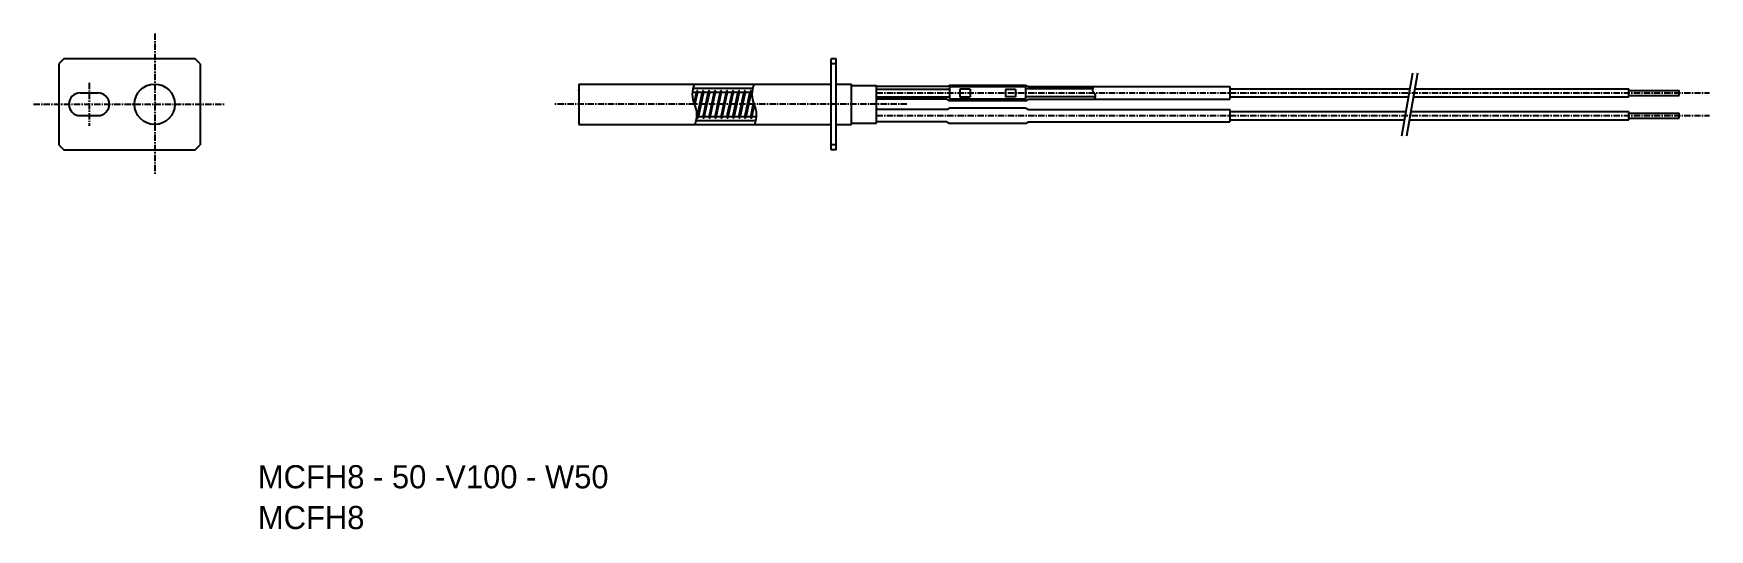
# Model space of a CAD drawing. Extents: x 55 to 387, y 66 to 165.
import ezdxf

# ---------------------------------------------------------------- set-up
doc = ezdxf.new("R2010")
doc.units = 0
doc.linetypes.add('CENTER', pattern=[2, 1.25, -0.25, 0.25, -0.25])
doc.layers.get('0').update_dxf_attribs({"linetype": 'CONTINUOUS'})
doc.layers.add('CENTER', color=1, linetype='CENTER')

msp = doc.modelspace()

# ---------------------------------------------------------------- linework, layer by layer
at = {"color": 7, "linetype": 'CONTINUOUS'}
for p, q in [((60.55, 159.55), (59.55, 158.55)), ((86.55, 159.55), (60.55, 159.55)), ((87.55, 158.55), (86.55, 159.55)), ((212.58, 141.55), (212.58, 159.55)), ((213.58, 159.55), (212.58, 159.55)), ((213.58, 141.55), (213.58, 159.55)), ((59.55, 158.55), (59.55, 142.55)), ((87.55, 158.55), (87.55, 142.55)), ((213.58, 158.55), (212.58, 158.55)), ((63.8, 152.8), (67.3, 152.8)), ((162.58, 154.55), (212.58, 154.55)), ((162.58, 154.55), (162.58, 146.55)), ((213.58, 154.55), (216.58, 154.55)), ((216.58, 146.55), (216.58, 154.55)), ((216.58, 154.3), (221.58, 154.3)), ((221.58, 146.8), (221.58, 154.3)), ((235.48, 154.05), (221.58, 154.05)), ((235.48, 154.05), (236.08, 154.35)), ((236.08, 154.35), (251.08, 154.35)), ((251.08, 154.35), (251.68, 154.05)), ((251.68, 154.05), (291.58, 154.05)), ((291.58, 154.05), (291.58, 151.55)), ((291.58, 153.6), (327.24, 153.6)), ((328.24, 153.6), (370.58, 153.6)), ((370.58, 152), (370.58, 153.6)), ((370.58, 153.3), (380.58, 153.3)), ((380.58, 152.3), (380.58, 153.3)), ((235.48, 151.55), (221.58, 151.55)), ((235.48, 149.55), (221.58, 149.55)), ((235.48, 151.55), (236.08, 151.25)), ((235.48, 149.55), (236.08, 149.85)), ((251.08, 151.25), (236.08, 151.25)), ((236.08, 149.85), (251.08, 149.85)), ((251.08, 151.25), (251.68, 151.55)), ((251.08, 149.85), (251.68, 149.55)), ((251.68, 151.55), (291.58, 151.55)), ((251.68, 149.55), (291.58, 149.55)), ((291.58, 152), (326.96, 152)), ((291.58, 149.55), (291.58, 147.05)), ((327.96, 152), (370.58, 152)), ((370.58, 152.3), (380.58, 152.3)), ((63.8, 148.3), (67.3, 148.3)), ((162.58, 146.55), (212.58, 146.55)), ((213.58, 146.55), (216.58, 146.55)), ((216.58, 146.8), (221.58, 146.8)), ((235.48, 147.05), (221.58, 147.05)), ((235.48, 147.05), (236.08, 146.75)), ((251.08, 146.75), (236.08, 146.75)), ((251.08, 146.75), (251.68, 147.05)), ((251.68, 147.05), (291.58, 147.05)), ((291.58, 149.1), (326.45, 149.1)), ((291.58, 147.5), (326.17, 147.5)), ((327.17, 147.5), (370.58, 147.5)), ((327.45, 149.1), (370.58, 149.1)), ((370.58, 147.5), (370.58, 149.1)), ((370.58, 148.8), (380.58, 148.8)), ((370.58, 147.8), (380.58, 147.8)), ((380.58, 147.8), (380.58, 148.8)), ((59.55, 142.55), (60.55, 141.55)), ((60.55, 141.55), (86.55, 141.55)), ((86.55, 141.55), (87.55, 142.55)), ((213.58, 142.55), (212.58, 142.55)), ((213.58, 141.55), (212.58, 141.55))]:
    msp.add_line(p, q, dxfattribs=at)
at = {"color": 3, "linetype": 'CONTINUOUS'}
for p, q in [((325.6, 144.3), (327.81, 156.8)), ((326.6, 144.3), (328.81, 156.8)), ((185.06, 152.96), (185.91, 152.96)), ((185.18, 153.75), (197, 153.75)), ((185.43, 150.74), (185.93, 153.08)), ((185.59, 150.38), (186.15, 153.04)), ((186.03, 148.01), (187.11, 153.08)), ((186.14, 152.96), (187.08, 152.96)), ((186.26, 147.97), (187.33, 153.04)), ((187.21, 148.01), (188.28, 153.08)), ((187.32, 152.96), (188.26, 152.96)), ((187.44, 147.97), (188.51, 153.04)), ((188.39, 148.01), (189.46, 153.08)), ((188.5, 152.96), (189.44, 152.96)), ((188.62, 147.97), (189.69, 153.04)), ((189.57, 148.01), (190.64, 153.08)), ((189.68, 152.96), (190.62, 152.96)), ((189.8, 147.97), (190.87, 153.04)), ((190.75, 148.01), (191.82, 153.08)), ((190.86, 152.96), (191.8, 152.96)), ((190.98, 147.97), (192.05, 153.04)), ((191.93, 148.01), (193, 153.08)), ((192.04, 152.96), (192.98, 152.96)), ((192.16, 147.97), (193.23, 153.04)), ((193.11, 148.01), (194.18, 153.08)), ((193.22, 152.96), (194.16, 152.96)), ((193.34, 147.97), (194.41, 153.04)), ((194.29, 148.01), (195.36, 153.08)), ((194.4, 152.96), (195.34, 152.96)), ((194.52, 147.97), (195.59, 153.04)), ((195.47, 148.01), (196.54, 153.08)), ((195.58, 152.96), (196.52, 152.96)), ((195.7, 147.97), (196.77, 153.04)), ((196.76, 152.96), (196.88, 152.96)), ((221.58, 153.55), (236.08, 153.55)), ((236.08, 154.05), (251.08, 154.05)), ((236.08, 151.55), (236.08, 154.05)), ((240.08, 153.55), (238.08, 153.55)), ((238.08, 153.55), (238.08, 152.05)), ((240.08, 153.55), (240.08, 152.05)), ((247.08, 153.55), (249.08, 153.55)), ((247.08, 153.55), (247.08, 152.05)), ((249.08, 153.55), (249.08, 152.05)), ((251.08, 154.05), (251.08, 151.55)), ((264.37, 153.6), (251.08, 153.6)), ((196.65, 148.01), (197.2, 150.86)), ((196.88, 147.97), (197.36, 150.47)), ((221.58, 152.05), (236.08, 152.05)), ((251.08, 151.55), (236.08, 151.55)), ((238.08, 152.05), (240.08, 152.05)), ((249.08, 152.05), (247.08, 152.05)), ((264.93, 152), (251.08, 152)), ((185.86, 147.35), (197.69, 147.35)), ((186.04, 148.09), (185.97, 148.09)), ((187.22, 148.09), (186.28, 148.09)), ((188.4, 148.09), (187.46, 148.09)), ((189.58, 148.09), (188.64, 148.09)), ((190.76, 148.09), (189.82, 148.09)), ((191.94, 148.09), (191, 148.09)), ((193.12, 148.09), (192.18, 148.09)), ((194.3, 148.09), (193.36, 148.09)), ((195.48, 148.09), (194.54, 148.09)), ((196.66, 148.09), (195.72, 148.09)), ((197.8, 148.09), (196.9, 148.09))]:
    msp.add_line(p, q, dxfattribs=at)
at = {"color": 7, "linetype": 'CONTINUOUS'}
msp.add_circle((78.55, 150.55), 4, dxfattribs=at)
for centre, start, end in [((63.8, 150.55), 90, 270), ((67.3, 150.55), 270, 90)]:
    msp.add_arc(centre, 2.25, start, end, dxfattribs=at)
at = {"color": 3, "linetype": 'CONTINUOUS'}
for centre, radius, start, end in [((189.85, 152.62), 4.8, 156.4016, 205.6095), ((186.04, 153.08), 0.118, 340, 180), ((187.22, 153.08), 0.118, 340, 180), ((188.4, 153.08), 0.118, 340, 180), ((189.58, 153.08), 0.118, 340, 180), ((190.76, 153.08), 0.118, 340, 180), ((191.94, 153.08), 0.118, 340, 180), ((193.12, 153.08), 0.118, 340, 180), ((194.3, 153.08), 0.118, 340, 180), ((195.48, 153.08), 0.118, 340, 180), ((196.66, 153.08), 0.118, 340, 180), ((201.67, 152.62), 4.8, 156.4016, 205.6095), ((265.15, 153.42), 0.801, 128.718, 231.282), ((264.15, 152.17), 0.801, 308.718, 51.282), ((181.08, 148.45), 4.91, 337.3294, 25.3295), ((192.9, 148.45), 4.91, 337.3294, 25.3295), ((186.14, 147.97), 0.118, 160, 360), ((187.32, 147.97), 0.118, 160, 360), ((188.5, 147.97), 0.118, 160, 360), ((189.68, 147.97), 0.118, 160, 360), ((190.86, 147.97), 0.118, 160, 360), ((192.04, 147.97), 0.118, 160, 360), ((193.22, 147.97), 0.118, 160, 360), ((194.4, 147.97), 0.118, 160, 360), ((195.58, 147.97), 0.118, 160, 360), ((196.76, 147.97), 0.118, 160, 360)]:
    msp.add_arc(centre, radius, start, end, dxfattribs=at)
at = {"color": 7, "linetype": 'CONTINUOUS'}
msp.add_point((162.58, 153.3), dxfattribs=at)
at = {"layer": 'CENTER', "color": 1, "linetype": 'CENTER'}
for p, q in [((78.55, 164.55), (78.55, 136.55)), ((65.55, 154.8), (65.55, 146.3)), ((221.58, 152.8), (386.58, 152.8)), ((54.55, 150.55), (92.55, 150.55)), ((227.58, 150.55), (157.58, 150.55)), ((221.58, 148.3), (386.58, 148.3))]:
    msp.add_line(p, q, dxfattribs=at)

# ---------------------------------------------------------------- texts
for s, p in [('MCFH8 - 50 -V100 - W50', (99, 74.55)), ('MCFH8', (99, 66.48))]:
    msp.add_text(s, height=4.583).set_placement(p)

doc.saveas('drawing.dxf')
